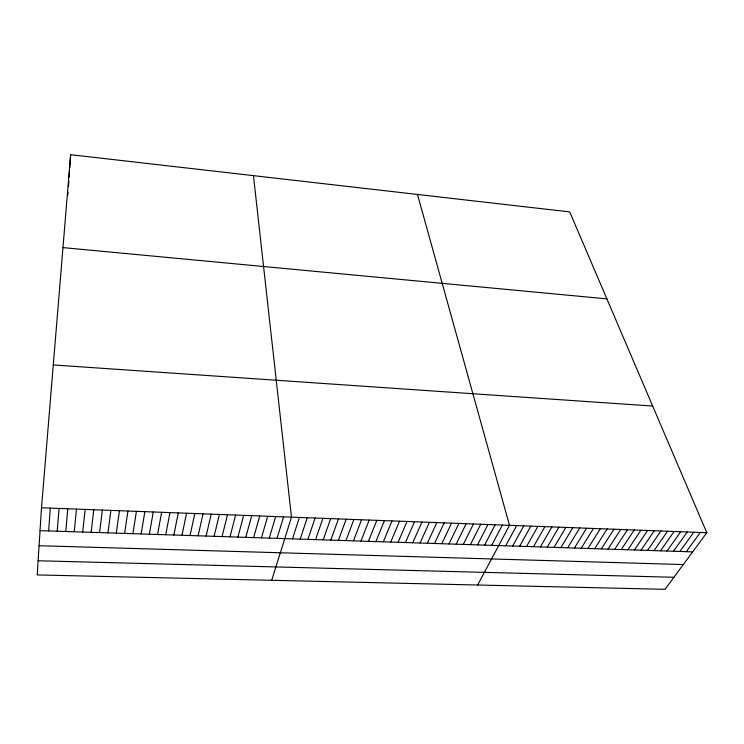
<?xml version="1.0" encoding="UTF-8"?>
<svg xmlns="http://www.w3.org/2000/svg" width="744" height="744" viewBox="0 0 744 744"><rect width="100%" height="100%" fill="white"/><g stroke="black" fill="none" stroke-linecap="round" stroke-linejoin="round"><path stroke-width="1.12" d="M41.506 507.789L37.2 574.926L665.062 589.313L706.8 532.713L569.727 211.91L70.634 154.687L41.506 507.789L706.8 532.713M67.853 194.984L68.048 192.138M68.439 186.567L68.82 180.95M69.08 177.174L69.545 170.432M69.704 168.181L70.634 154.687M48.639 530.937L50.304 508.115M57.204 531.216L59.064 508.44M65.742 531.495L67.788 508.775M74.242 531.774L76.474 509.101M82.714 532.044L85.142 509.426M91.149 532.323L93.763 509.742M99.556 532.592L102.356 510.068M107.936 532.862L110.921 510.384M116.287 533.141L119.449 510.709M124.601 533.411L127.949 511.026M132.888 533.681L136.422 511.342M141.137 533.95L144.857 511.658M149.367 534.211L153.255 511.974M157.561 534.48L161.625 512.291M165.726 534.741L169.967 512.597M173.863 535.01L178.281 512.914M181.973 535.271L186.558 513.221M190.046 535.531L194.807 513.527M198.099 535.801L203.028 513.834M206.116 536.061L211.212 514.141M214.105 536.322L219.378 514.448M222.065 536.573L227.506 514.755M230.008 536.833L235.606 515.062M237.913 537.094L243.669 515.36M245.79 537.345L251.714 515.666M253.639 537.605L259.721 515.964M261.46 537.856L267.701 516.262M269.254 538.107L275.661 516.559M277.019 538.358L283.585 516.857M271.7 580.301L291.481 517.154L253.453 175.649M292.494 538.87L299.376 517.452M300.213 539.112L307.244 517.74M307.904 539.363L315.084 518.038M315.558 539.614L322.905 518.326M323.194 539.865L330.689 518.624M330.801 540.107L338.446 518.912M338.381 540.358L346.174 519.2M345.941 540.6L353.874 519.489M353.465 540.851L361.556 519.777M360.97 541.093L369.201 520.065M368.438 541.334L376.817 520.354M375.887 541.576L384.416 520.633M383.318 541.818L391.986 520.921M390.712 542.06L399.519 521.2M398.087 542.302L407.033 521.479M405.434 542.534L414.52 521.767M412.753 542.776L421.978 522.046M420.053 543.008L429.418 522.325M427.326 543.25L436.821 522.595M434.57 543.483L444.205 522.874M441.787 543.715L451.562 523.153M448.985 543.948L458.899 523.423M456.165 544.189L466.2 523.702M463.307 544.422L473.482 523.971M470.431 544.645L480.736 524.241M477.536 544.878L487.962 524.511M484.604 545.11L495.169 524.78M491.663 545.343L502.349 525.05M477.611 585.016L509.501 525.32L417.477 194.454M505.697 545.798L516.634 525.59M512.672 546.022L523.739 525.859M519.628 546.245L530.825 526.12M526.566 546.477L537.884 526.389M533.476 546.701L544.915 526.65M540.367 546.924L551.927 526.91M547.231 547.147L558.911 527.171M554.075 547.37L565.868 527.431M560.892 547.593L572.806 527.691M567.691 547.807L579.725 527.952M574.461 548.03L586.616 528.212M581.213 548.254L593.489 528.473M587.946 548.467L600.334 528.724M594.651 548.691L607.151 528.984M601.338 548.905L613.949 529.235M607.997 549.119L620.729 529.486M614.637 549.332L627.48 529.747M621.259 549.556L634.214 529.998M627.862 549.769L640.919 530.249M634.437 549.983L647.606 530.5M640.993 550.197L654.274 530.742M647.522 550.402L660.914 530.993M654.032 550.616L667.535 531.244M660.523 550.83L674.129 531.495M666.996 551.034L680.714 531.737M673.45 551.248L687.261 531.979M679.876 551.453L693.799 532.23M686.284 551.667L700.309 532.471M38.111 560.762L673.934 577.279M39.079 545.715L683.317 564.557M40.036 530.658L692.673 551.871M53.289 364.951L652.683 406.057M62.97 247.603L606.881 298.865"/></g></svg>
